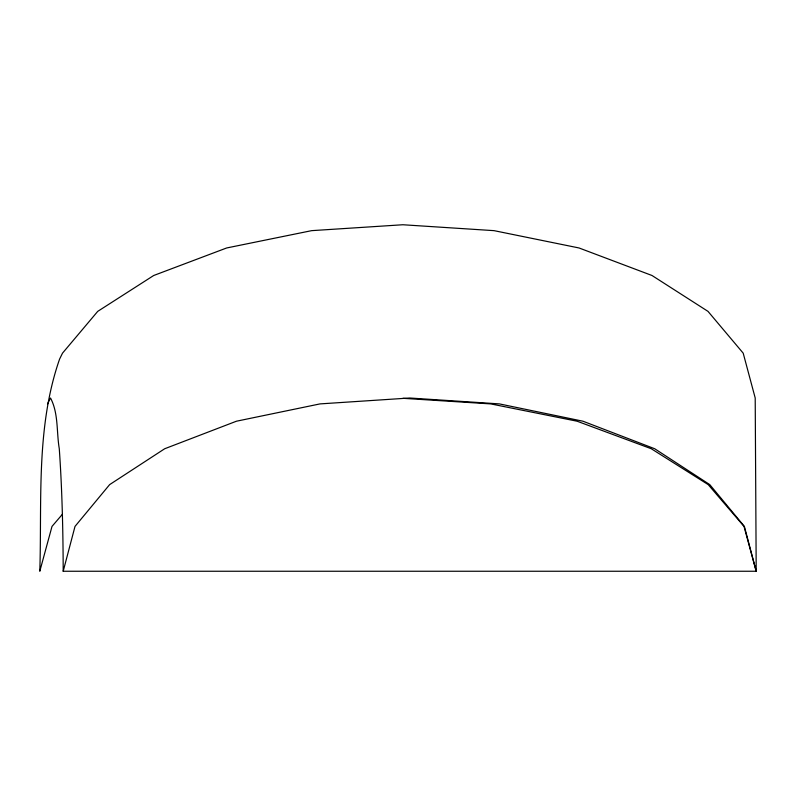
<?xml version="1.0" encoding="UTF-8"?>
<svg xmlns="http://www.w3.org/2000/svg" width="796" height="796" viewBox="0 0 796 796"><rect width="100%" height="100%" fill="white"/><g stroke="black" fill="none" stroke-linecap="round" stroke-linejoin="round"><path stroke-width="1.19" d="M47.551 403.9L50.506 398C58.625 413.363 56.426 432.009 59.282 448.745C62.128 489.51 63.053 530.385 63.202 571.249L756.2 571.249L755.205 398L743.195 353.155L708.002 311.375L652.004 275.496L579.03 247.964L494.047 230.651L402.856 224.751L311.664 230.651L226.681 247.964L153.708 275.496L97.719 311.375L62.516 353.155L59.6 359.066C35.82 427.213 42.039 500.376 39.8 571.249L52.009 526.405L62.347 514.335M63.202 571.249L75.013 526.405L109.629 484.625L164.692 448.745L236.452 421.213L320.022 403.9L409.701 398L499.381 403.9L582.951 421.213L654.71 448.745L709.773 484.625L744.389 526.405L756.2 571.249L743.991 526.405L708.211 484.625L651.287 448.745L577.1 421.213L490.704 403.9L402.945 398.318"/></g></svg>
